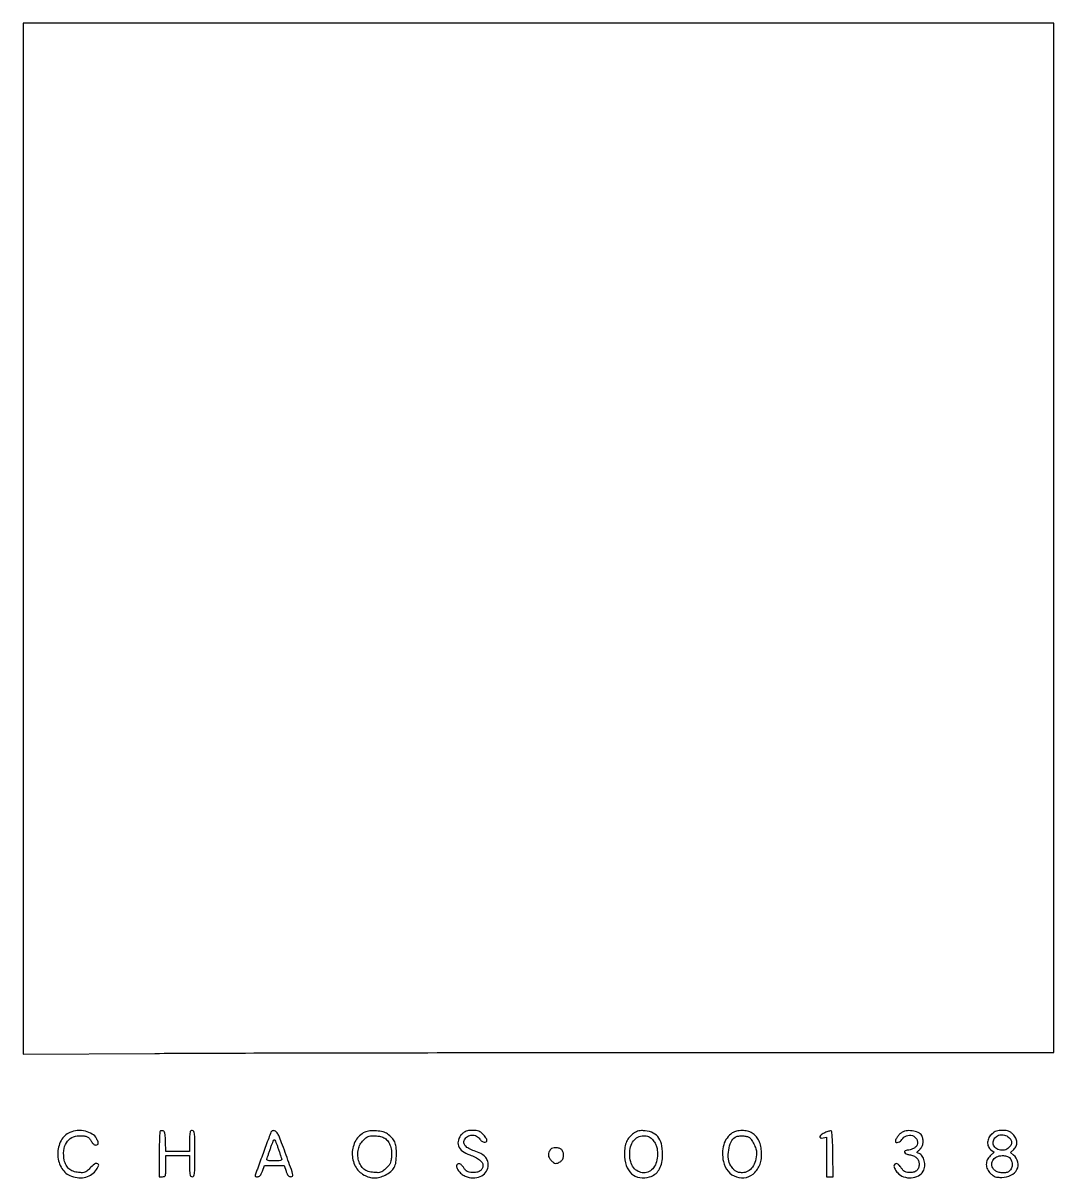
# Model space of a CAD drawing. Extents: x 156 to 936, y 95 to 969.
import ezdxf

# ---------------------------------------------------------------- set-up
doc = ezdxf.new("R2010")
doc.units = 0

msp = doc.modelspace()

# ---------------------------------------------------------------- linework, layer by layer
for points in [[(156, 578.834993), (156, 188.669985), (255.75, 189.33444, -0.001031), (311.8476, 189.592493, -0.000208), (411.459375, 189.803874, -0.00022), (527.312811, 189.950458, -0.000206), (645.75, 189.999448), (936, 190), (936, 579.5), (936, 969), (546, 969), (156, 969)], [(191.415186, 129.578588, 0.170678), (184.718387, 123.355562, 0.1215), (182.241371, 113.326601, 0.12075), (184.707863, 103.248068, 0.16758), (191.404537, 96.903882, 0.070861), (196.845239, 95.310978, 0.081944), (202.239806, 95.419914, 0.087002), (207.055541, 97.21763, 0.093631), (210.8321, 100.513679, 0.055876), (213.097525, 104.16853, 0.426783), (212.452785, 105.863333, 0.265576), (210.052945, 105.577254, 0.04424), (206.443787, 102.37172, -0.019899), (204.266218, 100.239534, -0.095163), (202.786054, 99.341541, -0.093969), (201.069583, 99.050114, -0.019148), (197.978306, 99.228063, -0.058123), (193.807015, 100.125467, -0.096897), (190.701971, 101.908306, -0.099036), (188.541546, 104.697951, -0.062934), (187.183036, 108.589915, -0.077136), (186.781184, 115.73739, -0.113169), (188.772868, 121.68403, -0.131492), (192.866364, 125.580535, -0.125468), (198.433989, 127, -0.022401), (202.22217, 126.830194, -0.083813), (204.518791, 126.22704, -0.111355), (206.136708, 125.007629, -0.056533), (207.562665, 122.878819, 0.04506), (208.298303, 121.724296, 0.055027), (209.186824, 120.80304, 0.062867), (210.129448, 120.201545, 0.111053), (211.02568, 120, 0.104638), (212.345893, 120.279347, 0.268347), (212.90001, 121.040255, 0.125345), (212.697109, 122.436518, 0.020891), (211.544051, 124.914815, 0.138528), (208.361756, 128.313331, 0.078979), (203.108785, 130.443837, 0.073374), (197.023582, 130.938997, 0.086553)], [(259.701236, 130.367903, 0.18639), (259.417979, 129.728201, 0.002081), (259.205988, 124.927863, 0.006098), (259.050648, 119.336228, 0.003894), (259, 112.833333), (259, 96), (261.5, 96, 0.093656), (262.948613, 96.273745, 0.227396), (263.671875, 97.05, 0.071364), (263.953338, 98.789706, 0.004478), (264, 104), (264, 112), (273, 112), (282, 112), (282, 104, 0.005351), (282.051385, 99.198839, 0.055952), (282.3125, 97.25, 0.176663), (282.921799, 96.349175, 0.157888), (284, 96, 0.267644), (285.131287, 96.652291, 0.103099), (285.721429, 98.4375, 0.026629), (285.959338, 102.362042, 0.001825), (286, 113.5, 0.001825), (285.959338, 124.637958, 0.026629), (285.721429, 128.5625, 0.103099), (285.131287, 130.347709, 0.267644), (284, 131, 0.157888), (282.921799, 130.650825, 0.176663), (282.3125, 129.75, 0.055952), (282.051385, 127.801161, 0.005351), (282, 123), (282, 115), (273.042064, 115), (264.084129, 115), (263.792064, 122.739156, 0.008421), (263.577277, 126.671754, 0.038474), (263.239274, 128.933965, 0.076427), (262.72616, 130.226948, 0.216275), (261.951236, 130.773725, 0.047014), (261.306808, 130.834818, 0.044782), (260.651434, 130.776373, 0.048101), (260.081091, 130.615714, 0.104047)], [(343.519083, 129.820137, -0.002), (341.864858, 125.250923, -0.000175), (337.623865, 113.694009, -0.000119), (333.244485, 101.781702, -0.003488), (332.105031, 98.75, 0.01638), (331.538496, 97.115925, 0.181044), (331.57741, 96.436731, 0.260371), (332.040979, 96.087296, 0.034137), (333.318096, 96, 0.097036), (334.501711, 96.231891, 0.113467), (335.436273, 96.889117, 0.073986), (336.257937, 98.131755, 0.021727), (337.136283, 100.25), (338.685874, 104.5), (346.092937, 104.5), (353.5, 104.5), (354.969166, 100.25, 0.021586), (355.808031, 98.125065, 0.075108), (356.60118, 96.885163, 0.116196), (357.516594, 96.231067, 0.097573), (358.689393, 96, 0.179318), (359.800747, 96.411813, 0.258164), (360.158184, 97.373735, 0.046742), (359.60509, 99.60545, 0.00231), (357.06995, 106.75, 0.001407), (351.623043, 121.74577, 0.018671), (349.394879, 127.188591, 0.055795), (347.82017, 129.831304, 0.196144), (346.150073, 130.820137, 0.059734), (345.289357, 130.844141, 0.068049), (344.486626, 130.658443, 0.078419), (343.861374, 130.300664, 0.138674)], [(349.064794, 117.25, 0.000592), (349.951645, 114.573646, 0.000761), (350.773537, 112.115625, 0.00058), (351.46808, 110.056838, 0.006641), (351.753313, 109.25, -0.333463), (351.581311, 108.674968, -0.105797), (350.714165, 108.281878, -0.043681), (348.978406, 108.059377, -0.010047), (346.023655, 108, -0.009838), (343.053406, 108.058451, -0.044358), (341.333604, 108.279815, -0.112607), (340.497244, 108.674517, -0.335324), (340.345074, 109.25, 0.012424), (340.65292, 110.058699, 0.001105), (341.372841, 112.115625, 0.001442), (342.219124, 114.573658, 0.001123), (343.125241, 117.25, -0.008993), (344.046857, 119.837327, -0.014205), (344.939297, 122.017188, -0.008134), (345.750569, 123.771008, -0.287898), (346.115303, 124, -0.289203), (346.478786, 123.77057, -0.008188), (347.279391, 122.017188, -0.014266), (348.158728, 119.837335, -0.009026)], [(414.5, 129.652443, 0.15724), (407.70134, 123.409131, 0.125487), (405.067759, 113.756728, 0.124275), (407.370284, 103.949097, 0.152795), (413.960023, 97.302739, 0.051638), (418.010751, 95.669556, 0.069303), (421.924715, 95.111296, 0.068866), (425.861246, 95.642867, 0.050205), (429.979568, 97.25, 0.046839), (434.318392, 100.006619, 0.104199), (436.838422, 102.977101, 0.092536), (438.115664, 106.946011, 0.03171), (438.5, 113, 0.026992), (438.199301, 118.566029, 0.077258), (437.198011, 122.29763, 0.0873), (435.193984, 125.28734, 0.041221), (431.701649, 128.373429, 0.101901), (428.403567, 129.918956, 0.040248), (423.429092, 130.694554, 0.040333), (418.309932, 130.661769, 0.086185)], [(428.914815, 125.544051, -0.100104), (431.640493, 123.354323, -0.076948), (433.610676, 120.074017, -0.067341), (434.682335, 115.925459, -0.050306), (434.766453, 111.197272, -0.021048), (434.370036, 108.038087, -0.068303), (433.740621, 106.02698, -0.07212), (432.61246, 104.318851, -0.025327), (430.543621, 102.220571, -0.020696), (428.178521, 100.22672, -0.085803), (426.534583, 99.354375, -0.082055), (424.656817, 99.064944, -0.017984), (421.381867, 99.218239, -0.054762), (417.06627, 100.057855, -0.092348), (413.815558, 101.774011, -0.096166), (411.486645, 104.488271, -0.063676), (409.919893, 108.297493, -0.057682), (409.27759, 112.611682, -0.065637), (409.688323, 116.766924, -0.068262), (411.133224, 120.537707, -0.070908), (413.526097, 123.726097, -0.027416), (415.452291, 125.451892, -0.071104), (417.052996, 126.397942, -0.070917), (418.857162, 126.859053, -0.027164), (421.44966, 127, -0.026836), (423.436229, 126.8933, -0.021327), (425.560534, 126.572315, -0.021804), (427.508117, 126.103513, -0.049398)], [(487.923077, 128.076923, 0.12282), (485.342678, 123.781741, 0.168158), (485.506601, 119.308856, 0.141523), (488.53385, 115.335026, 0.07965), (493.956095, 112.514583, -0.031085), (498.177072, 110.814797, -0.055928), (501.341878, 108.845054, -0.074254), (503.328887, 106.729607, -0.152635), (504, 104.582407, -0.119987), (503.415042, 102.179922, -0.127561), (501.798598, 100.378815, -0.104203), (499.213474, 99.352361, -0.060628), (495.865872, 99.187508, -0.027239), (493.493082, 99.488957, -0.081596), (491.958801, 100.038018, -0.089338), (490.759084, 101.017538, -0.036978), (489.513666, 102.71148, 0.061947), (487.779923, 104.838919, 0.128357), (485.920872, 105.873813, 0.259966), (484.593285, 105.52628, 0.204296), (484, 104.134859, 0.127823), (484.607675, 101.796683, 0.064939), (486.430568, 99.339289, 0.060176), (489.030054, 97.225719, 0.067944), (491.957187, 95.894681, 0.086906), (497.896718, 95.192234, 0.113472), (503.136088, 96.70812, 0.130472), (506.694141, 100.138241, 0.136902), (508, 104.818182, 0.091903), (507.356169, 108.291373, 0.103236), (505.518175, 111.144282, 0.08052), (502.278075, 113.516809, 0.036107), (497.400593, 115.574159, -0.036998), (493.212563, 117.349481, -0.091917), (490.588964, 119.378204, -0.146088), (489.550554, 121.588906, -0.161483), (489.951846, 123.910024, -0.126448), (492.351219, 126.522214, -0.13492), (495.654599, 127.573304, -0.134298), (499.042849, 126.790105, -0.124791), (501.672432, 124.37718, 0.09153), (503.168063, 122.811725, 0.119706), (504.994514, 122.066554, 0.194625), (506.395249, 122.402438, 0.242334), (507, 123.576923, 0.115959), (506.812648, 124.373898, 0.028583), (506.141346, 125.549279, 0.027718), (505.195777, 126.842082, 0.024625), (504.076923, 128.076923, 0.034195), (502.312711, 129.615022, 0.0755), (500.746639, 130.466418, 0.065802), (498.864647, 130.879026, 0.021106), (496, 131, 0.021106), (493.135353, 130.879026, 0.065802), (491.253361, 130.466418, 0.0755), (489.687289, 129.615022, 0.034195)], [(618, 128.819139, 0.06537), (614.839171, 126.026577, 0.074271), (612.665153, 122.622475, 0.066033), (611.41332, 118.399904, 0.039042), (611.001554, 113.151129, 0.079496), (612.383818, 104.498607, 0.130333), (616.4026, 98.314536, 0.146693), (622.565894, 95.382757, 0.111406), (630.070182, 95.902881, 0.084645), (634.074086, 97.886532, 0.092603), (637.050518, 101.035453, 0.080784), (638.963354, 105.420308, 0.04846), (639.832889, 111.048336, 0.052849), (639.42807, 119.277275, 0.108052), (637.10227, 125.273294, 0.130422), (632.847819, 129.051079, 0.096964), (626.772127, 130.754965, 0.020426), (623.890322, 130.868131, 0.053952), (621.840848, 130.643024, 0.061195), (620.039681, 130.007026, 0.032859)], [(631.700723, 124.75, -0.036083), (633.801225, 122.080253, -0.060896), (635.096669, 119.547896, -0.058075), (635.780613, 116.693646, -0.029801), (636, 113.016082, -0.063734), (635.271134, 107.321234, -0.097396), (633.117181, 102.848174, -0.115059), (629.745673, 100.015672, -0.117949), (625.5, 99, -0.122435), (621.345926, 100.032688, -0.109594), (617.959128, 102.918105, -0.094217), (615.752825, 107.382797, -0.067877), (615, 112.902782, -0.061769), (615.717697, 118.690162, -0.098674), (617.848453, 123.175689, -0.11753), (621.212996, 125.990256, -0.116178), (625.5, 127, -0.030029), (627.561372, 126.876087, -0.057063), (629.175931, 126.491089, -0.065677), (630.507509, 125.79912, -0.055461)], [(692.641297, 129.102114, 0.090052), (688.666336, 125.305177, 0.082267), (686.126435, 120.236377, 0.07437), (685.196268, 114.159341, 0.055953), (685.928567, 107.428589, 0.120079), (689.513179, 100.178494, 0.136684), (695.886275, 95.809776, 0.145566), (703.28557, 95.512613, 0.141905), (709.729999, 99.296206, 0.057094), (712.270319, 102.680369, 0.058136), (713.961092, 106.53135, 0.055506), (714.772589, 110.827975, 0.044684), (714.708915, 115.531399, 0.036625), (713.892687, 120.119441, 0.057372), (712.467671, 123.861047, 0.065575), (710.407742, 126.811646, 0.070821), (707.701451, 129.040484, 0.079391), (704.222464, 130.466869, 0.056699), (700.035668, 130.96054, 0.057452), (695.915742, 130.502651, 0.089592)], [(705.150756, 125.919318, -0.123693), (706.974143, 124.262635, -0.033208), (708.936448, 120.841249, -0.034413), (710.475037, 117.050301, -0.077704), (710.972461, 114, -0.067316), (710.220127, 108.148771, -0.089563), (707.936005, 103.308991, -0.106056), (704.466378, 100.141738, -0.135044), (700.295455, 99.031803, -0.046001), (697.457299, 99.317477, -0.087781), (695.324549, 100.138241, -0.079979), (693.477743, 101.700426, -0.033015), (691.508194, 104.328838, -0.120278), (689.729537, 109.39469, -0.061901), (689.901234, 116.156064, -0.06315), (691.671549, 122.426512, -0.161914), (694.749978, 125.919889, -0.09133), (696.885567, 126.687984, -0.040812), (699.87343, 126.93211, -0.040779), (702.894687, 126.685124, -0.082264)], [(762.75, 129.338595, 0.054161), (760.153336, 127.917554, 0.164908), (758.976585, 126.320351, 0.442363), (759.522218, 125.378058, 0.115221), (761.5, 125.410644), (764, 126.038104), (764, 111.019052), (764, 96), (766.523614, 96), (769.047228, 96), (768.773614, 113.16762, 0.004622), (768.596028, 120.218881, 0.009614), (768.301111, 125.710727, 0.004398), (767.94334, 130.081541, 0.311869), (767.5, 130.613169, 0.117327), (766.902179, 130.635598, 0.016519), (765.692188, 130.353408, 0.018095), (764.259099, 129.912703, 0.014498)], [(821.110071, 129.604493, 0.070064), (819.463738, 128.363288, 0.036917), (817.78916, 126.419325, 0.036446), (816.475804, 124.344953, 0.111548), (816.035435, 122.75, 0.370076), (816.605481, 122.018049, 0.114159), (818.117895, 122.059065, 0.078668), (819.907372, 122.839934, 0.128431), (821.025618, 124.047868, -0.180582), (824.374764, 126.997678, -0.174446), (828.894608, 127.085174, -0.190502), (832.162909, 124.31802, -0.20247), (832.548166, 120.151757, -0.134596), (831.595274, 118.681073, -0.057074), (829.659011, 117.315426, -0.054232), (827.279536, 116.332062, -0.071003), (824.952947, 116, 0.133541), (823.351693, 115.564569, 0.395162), (823.057373, 114.567809, 0.171746), (824.300365, 113.374321, 0.066104), (826.624028, 112.673586, -0.056654), (829.815733, 111.776279, -0.096356), (832.127903, 110.2635, -0.109658), (833.514173, 108.15159, -0.090854), (834, 105.5, -0.089629), (833.48031, 102.624176, -0.131328), (831.996854, 100.540617, -0.122256), (829.58039, 99.380448, -0.071767), (826.361325, 99.183787, -0.035767), (824.335492, 99.497789, -0.079543), (822.892059, 100.081074, -0.080263), (821.710776, 101.08206, -0.03694), (820.51323, 102.71148, 0.061084), (818.756966, 104.874565, 0.134427), (816.902465, 105.886617, 0.268748), (815.582244, 105.488639, 0.190485), (815, 104.015777, 0.094982), (815.186625, 103.042216, 0.030206), (815.817342, 101.699654, 0.02892), (816.717559, 100.255466, 0.028504), (817.782441, 98.917461, 0.128626), (822.243653, 95.957904, 0.098503), (828.067399, 95.175694, 0.102628), (833.548248, 96.677226, 0.153043), (837.070356, 100.131461, 0.099476), (838.21018, 103.908348, 0.081196), (837.925993, 108.128539, 0.089568), (836.394457, 111.672308, 0.170852), (833.946453, 113.516995, -0.029278), (832.736102, 113.980705, -0.339767), (832.511542, 114.40037, -0.158988), (832.811786, 114.978395, -0.007245), (834.445391, 116.536971, 0.083767), (835.991541, 118.544687, 0.074281), (836.873946, 121.032786, 0.071521), (837.009573, 123.758177, 0.068439), (836.378819, 126.455198, 0.176947), (834.201321, 128.954612, 0.075253), (829.974414, 130.51496, 0.070714), (825.134139, 130.816477, 0.107189)], [(889.076725, 128.411106, 0.09808), (886.791809, 125.560898, 0.105602), (885.842675, 122.128726, 0.114572), (886.405321, 118.826743, 0.132676), (888.357692, 116.314959), (890.715384, 114.536549), (887.857692, 111.867065, 0.095687), (885.602011, 108.764502, 0.113821), (884.844838, 105.232568, 0.110989), (885.706701, 101.657418, 0.087519), (888.065663, 98.437091, 0.033214), (889.919755, 96.883071, 0.074084), (891.545464, 96.029927, 0.064023), (893.495329, 95.619402, 0.019912), (896.492332, 95.5, 0.111123), (903.474073, 97.071058, 0.160088), (908.028066, 101.400757, 0.186557), (908.73517, 107.060777, 0.150762), (905.542969, 112.339871), (903.183932, 114.441121), (905.591966, 116.672812, 0.09954), (907.443628, 119.239487, 0.118466), (908.00833, 122.164697, 0.109599), (907.189167, 125.20168, 0.076049), (905.076923, 128.076923, 0.034035), (903.327141, 129.603432, 0.074105), (901.768494, 130.457704, 0.065949), (899.91449, 130.875654, 0.022508), (897.153648, 131, 0.024142), (894.51817, 130.872673, 0.053459), (892.549654, 130.46673, 0.059736), (890.849856, 129.688169, 0.037684)], [(900.315741, 126.850296, -0.079448), (902.786582, 124.998813, -0.146306), (903.933596, 122.788098, -0.153923), (903.651024, 120.392089, -0.090888), (902, 118, -0.147587), (898.630442, 116.192581, -0.120655), (894.526842, 116.36038, -0.132962), (891.244847, 118.35183, -0.192588), (890, 121.463858, -0.136571), (890.902515, 124.706417, -0.137521), (893.34877, 127.006184, -0.129036), (896.768889, 127.787389, -0.11359)], [(555.244834, 116.75, 0.062376), (553.883153, 114.529928, 0.111335), (553.451633, 112.44228, 0.117644), (553.96464, 110.450948, 0.074902), (555.392442, 108.516649, 0.038424), (557.413813, 106.784181, 0.126294), (559.032704, 106.136602, 0.137214), (560.682507, 106.374928, 0.048744), (562.777494, 107.556704, 0.126626), (564.295129, 109.329979, 0.09597), (564.967449, 111.811203, 0.094951), (564.667033, 114.387604, 0.120576), (563.428571, 116.428571, 0.119528), (561.652471, 117.511337, 0.067675), (559.157067, 117.951002, 0.069915), (556.746556, 117.708301, 0.165507)], [(902.363063, 110.49408, -0.10718), (904.037184, 107.892837, -0.107735), (904.479282, 104.836768, -0.110577), (903.609882, 101.936429, -0.118189), (901.600296, 99.765313, -0.127012), (899.416592, 99.002525, -0.049877), (896.204167, 99.054837, -0.049856), (893.041665, 99.747385, -0.11809), (891, 101, -0.147492), (889.121174, 104.501112, -0.175258), (889.668917, 108.191782, -0.155901), (892.563873, 110.982998, -0.114963), (896.928571, 112, -0.034265), (898.545146, 111.889085, -0.033341), (900.146617, 111.558337, -0.035237), (901.512108, 111.074135, -0.09382)]]:
    msp.add_lwpolyline(points, format="xyb", close=True)

doc.saveas('drawing.dxf')
